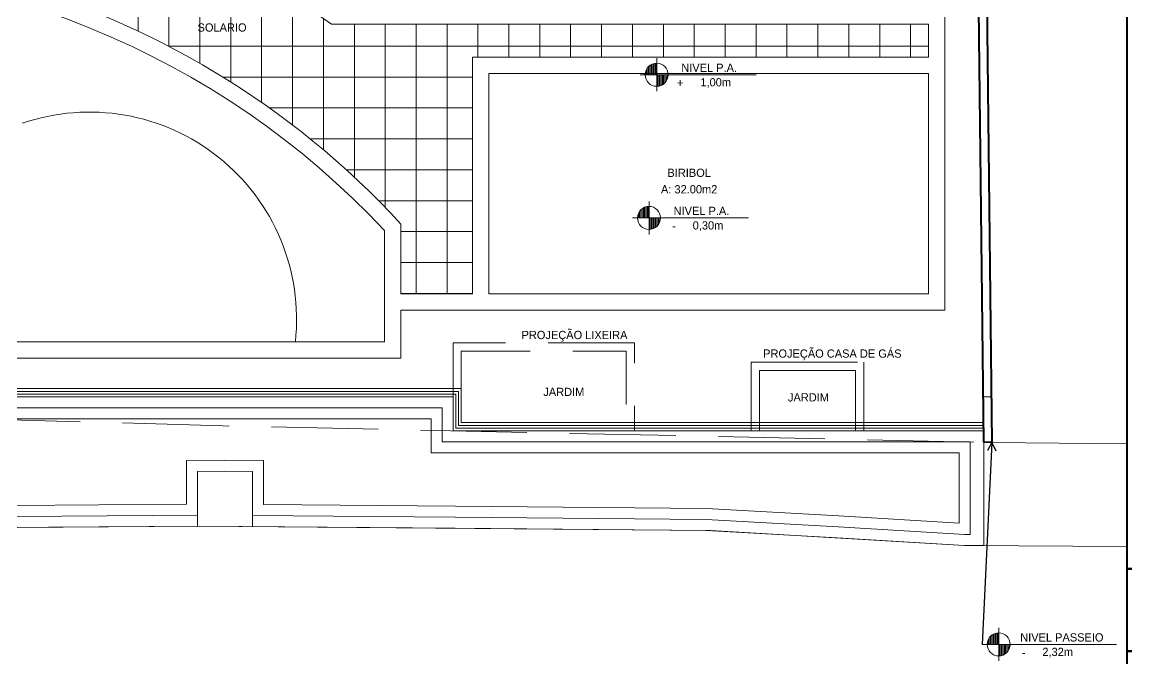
# Model space of a CAD drawing. Header units: metres. Extents: x -83 to 73, y -26 to 58.
# Drawn here: x 41.75 to 61.86, y -10.99 to 0.6 of the extents above; entities that cross this region are included whole.
import ezdxf
from ezdxf.enums import TextEntityAlignment as Align

# ---------------------------------------------------------------- set-up
doc = ezdxf.new("R2010")
doc.units = ezdxf.units.M
doc.header["$MEASUREMENT"] = 0
doc.linetypes.add('DGN Style 3', pattern=[2.71205914, 1.9371851, -0.7748740400000002])
for name, color, linetype, lineweight in [('12 - Vidros e Lagos', 7, 'Continuous', 0), ('13 - Escadas', 7, 'Continuous', 0), ('19 - Estrutura Metálica', 7, 'Continuous', 0), ('31 - Pisos', 7, 'Continuous', 0), ('7 - Alvenaria', 7, 'Continuous', 0), ('Level 13', 7, 'Continuous', 0), ('Level 54', 7, 'Continuous', 0), ('Level 7-1', 7, 'Continuous', 0), ('Level 8-1', 7, 'Continuous', 0), ('PSG-CTA', 7, 'Continuous', 0), ('PSG-CXO-IDE', 7, 'Continuous', 0), ('PSG-HTC-SOL', 7, 'Continuous', 0), ('REFERENCIAS', 7, 'Continuous', 0)]:
    doc.layers.add(name, color=color, linetype=linetype, lineweight=lineweight)
doc.layers.add('PSG-PSC', color=2, linetype='Continuous')
doc.styles.add('Style-INTL_ENGINEERING', font='INTL_ENGINEERING.shx')
doc.dimstyles.get("Standard").update_dxf_attribs({"dimtxt": 0.18, "dimasz": 0.18, "dimexe": 0.18, "dimexo": 0.0625, "dimgap": 0.09, "dimtad": 0, "dimtih": 1, "dimtoh": 1, "dimdec": 4, "dimzin": 1, "dimdsep": 46, "dimtxsty": 'Standard', "dimcen": 0, "dimadec": 0, "dimazin": 0, "dimtfac": 1, "dimtdec": 4, "dimtofl": 0, "dimtmove": 0, "dimatfit": 3, "dimfxl": 1, "dimtolj": 1, "dimtzin": 1, "dimarcsym": 0})

# ---------------------------------------------------------------- blocks, each defined once
blk = doc.blocks.new('*U19')
at = {"layer": '13 - Escadas', "color": 131, "linetype": 'Continuous', "lineweight": 13}
for p, q in [((-0.7904362041077917, 0.0001593279824217), (-0.7902810861537546, 0.2068111423078101)), ((-0.7682904324472802, -9.68214972379e-05), (-0.7681981444746313, 0.2099085116122934)), ((-0.7542851374858871, -0.3000792886135439), (-0.7544552934354698, 0.3000715948973056)), ((-0.9477662312692701, -0.000103665272988), (-0.9479448332163471, 0.0810764931180761)), ((-0.926632811975466, -4.33072908721e-05), (-0.9255404858546754, 0.1207459929197063)), ((-0.902810315256204, -0.0002680761131626), (-0.9029162678914772, 0.1486781884212776)), ((-0.8806645664845759, -0.0005242255928222), (-0.8804515625476838, 0.167214291817988)), ((-0.8578543763542612, -0.0004324640644549), (-0.8579240272225163, 0.1823968535416731)), ((-0.8350442091128301, -0.000340702536088), (-0.8356501922666126, 0.1932135670033879)), ((-0.8128984603412021, -0.0005968520157476), (-0.8129656392101836, 0.2000123661000401)), ((-0.5614600161748129, -0.0814320978423413), (-0.5609741996520939, 9.59944456311e-05)), ((-1.055110075685909, -0.0004368358409375), (1.055117712942902, -0.0006190792565688)), ((-0.7419025269325914, -0.208935256508072), (-0.74111441694388, -0.000258760338145)), ((-0.7184593447676022, -0.2068188360240484), (-0.7183042497024488, -0.0001669988097781)), ((-0.6960912991729487, -0.2010323892941068), (-0.6961584780419372, -0.0004231711783196)), ((-0.6734381496627792, -0.1925568422498243), (-0.6733483108005061, -0.0003314096499527)), ((-0.6511643147068753, -0.1817401058992276), (-0.6505381435590749, -0.0002396481215858)), ((-0.6286367793816936, -0.1665575441755425), (-0.6283923947874399, -0.0004957976012449999)), ((-0.6058555665761319, -0.147009134189886), (-0.6055822046571251, -0.0004040360728781)), ((-0.5835478789635999, -0.1200892452772608), (-0.5844487853633283, -0.0003436780907622))]:
    blk.add_line(p, q, dxfattribs=at)
blk.add_circle((-0.7552910813904603, -0.0005207330530399), 0.2099999808892614, dxfattribs=at)
at = {"layer": '13 - Escadas', "color": 131, "linetype": 'Continuous', "lineweight": 13, "style": 'Style-INTL_ENGINEERING'}
for s, p in [('NIVEL P.A.', (0.7073547526168442, 0.1273205076828785)), ('+', (-0.2689591015952928, -0.1464518308373366)), ('1,00m', (0.597436039801778, -0.136686548923918))]:
    blk.add_text(s, height=0.149994, rotation=0.0006833333333333, dxfattribs=at).set_placement(p, align=Align.MIDDLE_RIGHT)
blk = doc.blocks.new('*U18')
at = {"layer": '13 - Escadas', "color": 131, "linetype": 'Continuous', "lineweight": 13}
for p, q in [((-0.7904380941190894, 0.0001583800775169), (-0.7902829761650523, 0.2068101944029053)), ((-0.7682923224585707, -9.77694021418e-05), (-0.7682000344859219, 0.2099075637073886)), ((-0.7542870274971776, -0.3000802365184478), (-0.7544571834467604, 0.3000706469924013)), ((-0.9477681212805606, -0.0001046131778919), (-0.9479467232276376, 0.0810755452131722)), ((-0.9266347019867566, -4.4255195776e-05), (-0.925542375865966, 0.1207450450148015)), ((-0.9028122052674944, -0.0002690240180665), (-0.9029181579027749, 0.1486772405163736)), ((-0.8806664564958666, -0.0005251734977261), (-0.8804534525589816, 0.1672133439130832)), ((-0.8578562663655517, -0.0004334119693588), (-0.8579259172338068, 0.1823959056367688)), ((-0.8350460991241206, -0.0003416504409923), (-0.8356520822779032, 0.1932126190984835)), ((-0.8129003503524928, -0.0005977999206515), (-0.8129675292214812, 0.2000114181951353)), ((-0.5614619061861035, -0.0814330457472457), (-0.5609760896633845, 9.50465407272e-05)), ((-1.055111965697193, -0.0004377837458414), (1.055115822626419, -0.0006200271614731)), ((-0.7419044169438821, -0.2089362044129763), (-0.7411163069551705, -0.0002597082430493)), ((-0.7184612347788928, -0.2068197839289527), (-0.7183061397137394, -0.0001679467146825)), ((-0.6960931891842465, -0.2010333371990107), (-0.6961603680532278, -0.0004241190832239)), ((-0.6734400396740626, -0.1925577901547282), (-0.6733502008117968, -0.0003323575548571)), ((-0.6511662047181659, -0.1817410538041324), (-0.6505400335703655, -0.0002405960264897)), ((-0.6286386693929913, -0.1665584920804468), (-0.6283942847987305, -0.0004967455061493)), ((-0.6058574565874224, -0.1470100820947904), (-0.6055840946684228, -0.0004049839777824)), ((-0.5835497689748835, -0.1200901931821647), (-0.5844506753746188, -0.0003446259956661))]:
    blk.add_line(p, q, dxfattribs=at)
blk.add_circle((-0.7552929714854812, -0.0005216809961284), 0.2099999808892614, dxfattribs=at)
at = {"layer": '13 - Escadas', "color": 131, "linetype": 'Continuous', "lineweight": 13, "style": 'Style-INTL_ENGINEERING'}
for s, p in [('NIVEL P.A.', (0.7073547526168442, 0.1273205076828789)), ('-', (-0.26896572873639, -0.1464521265722407)), ('0,30m', (0.5974302569385871, -0.1366855346511588))]:
    blk.add_text(s, height=0.149994, rotation=0.0006833333333333, dxfattribs=at).set_placement(p, align=Align.MIDDLE_RIGHT)
blk = doc.blocks.new('TerminatorOpen')
at = {"color": 0, "linetype": 'ByBlock', "lineweight": -2}
for q in [(-1, 0.5), (-1, 0), (-1, -0.5)]:
    blk.add_line((0, 0), q, dxfattribs=at)

msp = doc.modelspace()

# ---------------------------------------------------------------- hatches: boundary and pattern name
at = {"layer": 'PSG-HTC-SOL', "lineweight": 13}
h = msp.add_hatch(dxfattribs=at)
h.set_pattern_fill('NET', color=8, scale=4.5, style=0)
h.set_pattern_definition([(0, (-118.1411656606012, -0.9678700887504874), (0, 0.5625), []), (90, (-118.1411656606012, -0.9678700887504874), (-0.5625, 0), [])])
edge = h.paths.add_edge_path()
edge.add_line((32.76529482613717, 1.242483266656989), (32.76529482613714, 3.20246979532137))
edge.add_arc((37.28386455475448, -13.54634279816878), 17.34762795555147, 78.4557931325943, 105.0980652472978, ccw=False)
edge.add_arc((37.15591095721084, -13.83960275873409), 17.66068788581103, 54.615833656423376, 78.23947595402149, ccw=False)
edge.add_line((47.38243630103187, 0.5589414729658131), (58.24529482613723, 0.5589414729657137))
edge.add_line((58.24529482613724, 0.5589414729657279), (58.24529482613721, -0.04105852703417412))
edge.add_line((58.24529482613718, -0.0410585270341812), (49.94529482613725, -0.0410585270341812))
edge.add_line((49.94529482613729, -0.0410585270341812), (49.94529482613729, -4.346816600859401))
edge.add_line((49.94529482613729, -4.346816600859398), (49.29529482613722, -4.346816600859398))
edge.add_line((49.2952948261372, -4.346816600859398), (49.24529482613714, -0.921736539639916))
edge.add_line((49.24529482613718, -0.9217365396399088), (49.29529482613724, -4.346816600859391))
edge.add_line((49.29529482613724, -4.346816600859398), (48.64529482613722, -4.346816600859398))
edge.add_line((48.64529482613715, -4.346816600859398), (48.64529482613687, -3.079867234820294))
edge.add_arc((37.28386630309967, -13.54633587815422), 15.44762195116051, 42.65214582910205, 74.83019181217135)
edge.add_arc((37.28386630309961, -13.54633587815442), 15.44762195116073, 74.83019181217125, 107.0082377952407)
edge.add_arc((32.7693355868136, 1.234066108164995), 0.0093368251522458, 115.6439080336487, 244.35609196596488, ccw=False)

# ---------------------------------------------------------------- linework, layer by layer
at = {"layer": '12 - Vidros e Lagos', "color": 131, "linetype": 'Continuous', "lineweight": 40, "flags": 128}
msp.add_lwpolyline([(-43.54185027619251, 57.38915148808253), (61.8583693960387, 57.38915148808253), (61.8583693960387, -24.71322517136143), (-43.54185027619251, -24.71322517136143)], close=True, dxfattribs=at)
at = {"layer": '13 - Escadas', "color": 131, "linetype": 'Continuous', "lineweight": 13}
for p, q in [((59.52577687447377, -11.02760205155687), (59.52560671852416, -10.42745116804602)), ((59.3322957806904, -10.72762642821632), (59.33211717874332, -10.64644626982524)), ((59.35342919998419, -10.72756607023419), (59.35452152610497, -10.60677677002363)), ((59.37725169670347, -10.72779083905649), (59.37714574406817, -10.57884457452203)), ((59.39939744547507, -10.72804698853616), (59.39961044941197, -10.56030847112532)), ((59.42220763560539, -10.72795522700778), (59.4221379847371, -10.54512590940166)), ((59.44501780284678, -10.7278634654794), (59.44441181969307, -10.53430919593992)), ((59.46716355161846, -10.72811961495907), (59.46709637274943, -10.5275103968433)), ((59.48962580785184, -10.72736343496089), (59.48978092580592, -10.52071162063552)), ((59.51177157951235, -10.72761958444056), (59.51186386748503, -10.51761425133102)), ((59.22495193627373, -10.72795959878425), (61.66750582433185, -10.72817054272175)), ((59.53815948502704, -10.9364580194514), (59.53894759501577, -10.72778152328146)), ((59.56160266719206, -10.93434159896736), (59.56175776225722, -10.72768976175311)), ((59.58397071278672, -10.92855515223743), (59.58390353391768, -10.72794593412163)), ((59.60662386229689, -10.92007960519316), (59.60671370115915, -10.72785417259328)), ((59.62889769725279, -10.90926286884254), (59.62952386840061, -10.7277624110649)), ((59.65142523257794, -10.89408030711888), (59.65166961717222, -10.72801856054457)), ((59.6742064453835, -10.87453189713321), (59.67447980730253, -10.72792679901621)), ((59.69651413299607, -10.84761200822058), (59.69561322659631, -10.72786644103408)), ((59.71860199578485, -10.80895486078566), (59.71908781230758, -10.7274267684977))]:
    msp.add_line(p, q, dxfattribs=at)
msp.add_circle((59.52477093039687, -10.72804349608392), 0.2099999808892614, dxfattribs=at)
at = {"layer": '19 - Estrutura Metálica', "color": 5, "linetype": 'Continuous', "lineweight": 0}
for p, q in [((30.68556999999998, -6.173874305856486), (49.64381651997439, -6.173874305856486)), ((30.73557, -6.123874305856503), (49.69381651997435, -6.123874305856503))]:
    msp.add_line(p, q, dxfattribs=at)
at = {"layer": '19 - Estrutura Metálica', "color": 5, "linetype": 'Continuous', "lineweight": 0, "flags": 128}
for points in [[(49.64381651997439, -6.173874305856486), (49.64381651997439, -6.792406107974499), (59.25031072725608, -6.792406107974499)], [(49.69381651997435, -6.123874305856503), (49.69381651997435, -6.742406107974488), (59.24973872554705, -6.742406107974488)]]:
    msp.add_lwpolyline(points, dxfattribs=at)
at = {"layer": '31 - Pisos', "color": 30, "linetype": 'Continuous', "lineweight": 13}
for p, q in [((58.54529482613724, -4.64681660085958), (58.54529482613724, 0.8589414729658243)), ((58.24529482613724, 0.5589414729658131), (47.38243630103187, 0.5589414729658131)), ((58.24529482613718, -0.0410585270341812), (58.24529482613724, 0.5589414729658131)), ((58.24529482613718, -0.0410585270341812), (49.94529482613729, -0.0410585270341812)), ((49.94529482613723, -4.346816600859398), (49.94529482613729, -0.0410585270341812)), ((58.24529482613718, -0.3410585270341926), (50.24529482613728, -0.3410585270341926)), ((50.24529482613724, -4.346816600859398), (50.24529482613728, -0.3410585270341926)), ((58.24529482613718, -4.346816600859398), (58.24529482613718, -0.3410585270341926)), ((48.64529482613715, -3.07986723482054), (48.64529482613715, -4.346816600859398)), ((48.64529482613715, -4.346816600859398), (49.94529482613729, -4.346816600859398)), ((50.24529482613728, -4.346816600859398), (58.2452948261373, -4.346816600859398)), ((48.64529482613715, -4.646816600859409), (58.54529482613724, -4.646816600859409)), ((48.64529482613715, -4.646816600859409), (48.64529482613715, -5.521736537738973)), ((32.46529482613733, -5.521736537738973), (48.64529482613715, -5.521736537738973)), ((49.3938165186612, -6.423879639352803), (30.96529480916729, -6.423878075720665)), ((49.3938165186612, -6.423879639352803), (49.39381651460002, -7.042406107974499)), ((49.193816517348, -6.623879622383129), (30.9652947921976, -6.623878075720653)), ((49.39381651460002, -7.042406107974499), (59.00330141605883, -7.042406107974499)), ((59.00330141605883, -7.042406107974499), (59.00330141605883, -8.727304724201103)), ((59.25325475447914, -7.049750411740859), (59.25325475447914, -8.92762651104269)), ((44.74097278940905, -7.384132701361523), (44.74097278940905, -8.175941240882736)), ((46.14097278940909, -7.383404305199973), (46.14097278940909, -8.18416600525822)), ((58.80330141605886, -7.242406107974488), (58.80330141605886, -8.518990382932456)), ((44.9409727894091, -7.582540606672779), (44.9409727894091, -8.57435553464424)), ((45.9409727894091, -7.582021447801224), (45.9409727894091, -8.58243504814908))]:
    msp.add_line(p, q, dxfattribs=at)
msp.add_lwpolyline([(31.08529482613722, -3.421736539639908), (31.08529482613722, 0.2749583706530245, -0.0944642312171455), (36.6047361693436, 1.586054317604862, -0.2192985319489587), (48.34529482613709, -3.197652396425013), (48.34529482613721, -5.221736539639892), (34.14529482613716, -5.221736539639892), (34.14529482613716, -3.521736539639903), (31.08529482613722, -3.521736539639903), (31.08529482613722, -3.521736539639903), (31.08529482613722, -3.471736539639891)], format="xyb", dxfattribs=at)
for points in [[(49.193816517348, -6.623879622383129), (49.19381651328683, -7.242406107974488), (58.80330141605886, -7.242406107974488)], [(46.14097278940909, -7.383404305199973), (45.4403403740239, -7.378543067303553), (44.74097278940905, -7.384132701361523)], [(45.9409727894091, -7.582021447801224), (45.4404457765886, -7.578548612646188), (44.9409727894091, -7.582540606672779)], [(59.25325475447914, -8.92762651104269), (58.90092092562639, -8.925385401776168), (56.59244316385389, -8.790331588793606), (54.19340964374703, -8.655277775811042), (49.63194758003476, -8.614660975218982), (44.9799297579882, -8.57404417462692), (38.35281226447341, -8.627010806604204), (32.11842316782128, -8.530128105105744), (25.44735019074068, -8.521886341898862), (21.94129441339777, -8.517554792595433), (20.9409727894091, -8.51631894732978), (18.77627721366008, -8.51364457869198), (16.60508543137916, -8.423167214423044), (14.43389364909819, -8.332689850154111), (8.04966675420394, -8.280127136906032), (1.665439859309685, -8.227564423657952), (-1.450893628345596, -8.1901348619582)], [(44.74097278940905, -8.175941240882736), (38.35432167695382, -8.226985967247089), (38.14097278940909, -8.22367051544154)], [(58.80330141605886, -8.518990382932456), (56.6153651205442, -8.390988656355118), (54.20643895678035, -8.255377936086688), (49.635509174096, -8.21467683172358), (46.14097278940909, -8.18416600525822)], [(44.9409727894091, -8.374349146886459), (38.35356697071359, -8.426998386925646), (37.9409727894091, -8.420586653829162)], [(59.00330141605883, -8.726032573142646), (58.90740173561119, -8.725422578742723), (56.60390414219904, -8.590660122574379), (54.19992430026365, -8.455327855948866), (49.63372837706538, -8.414668903471267), (45.9409727894091, -8.382427425866183)]]:
    msp.add_lwpolyline(points, dxfattribs=at)
for centre, radius, start, end in [((37.28386455475436, -13.54634279816889), 17.34762795555157, 54.39951647785153, 105.0980652472979), ((37.28386630309967, -13.54633587815434), 15.44762195116063, 42.65214582910188, 107.0082377952391)]:
    msp.add_arc(centre, radius, start, end, dxfattribs=at)
at = {"layer": '7 - Alvenaria', "color": 7, "linetype": 'Continuous', "lineweight": 40, "flags": 128}
msp.add_lwpolyline([(59.25325475447857, -7.049750411694702), (58.7896113266396, 33.47840461073642), (45.69353644062625, 33.31790013245035), (39.32935640278328, 33.32279305459761), (32.0933445619068, 33.2032202682577), (18.93372275734737, 32.86332092501601), (2.505661619312121, 33.1756443916135), (1.960773717764823, -6.254423671681877), (1.810754118472857, -6.254805557725773), (2.357759393902398, 33.32848335276344), (18.93321158543654, 33.01335774864956), (32.09016878536329, 33.35318826776941), (39.32817479415269, 33.47279400738549), (45.6926749403363, 33.46790083925902), (58.93788421887871, 33.63023309701834), (59.40330141605887, -7.05297123264259), (59.25325475447857, -7.049750411694702)], dxfattribs=at)
at = {"layer": 'Level 13', "color": 131, "linetype": 'Continuous', "lineweight": 140}
msp.add_line((61.85820529953917, -9.352404338206123), (71.85747734153264, -9.352404338206123), dxfattribs=at)
at = {"layer": 'Level 54', "color": 131, "linetype": 'Continuous', "lineweight": 40}
msp.add_line((61.85820459761345, -9.352404338206123), (61.85836967223121, -24.71322665944395), dxfattribs=at)
at = {"layer": 'Level 54', "color": 131, "linetype": 'Continuous', "lineweight": 140}
msp.add_line((71.85749281441693, -10.85081066164128), (61.85657277291178, -10.85109643696402), dxfattribs=at)
at = {"layer": 'Level 7-1', "color": 7, "linetype": 'Continuous', "lineweight": 13, "flags": 128}
for points in [[(30.63557000000003, -4.623874122745433), (30.63557000000003, -6.223874305856497), (49.59381651997438, -6.223874305856497)], [(30.78557000000001, -4.473874122745456), (30.78557000000001, -6.073874305856492), (49.74381651997435, -6.073874305856492)], [(49.59381651997438, -6.223874305856497), (49.59381651997438, -6.842406107974483), (59.25088272896511, -6.842406107974483)], [(49.74381651997435, -6.073874305856492), (49.74381651997435, -6.692406107974478), (59.249166723838, -6.692406107974478)]]:
    msp.add_lwpolyline(points, dxfattribs=at)
at = {"layer": 'Level 8-1', "color": 7, "linetype": 'DGN Style 3', "lineweight": 0}
for p, q in [((55.02088272896515, -6.842406107974483), (55.02088272896515, -5.592406107974484)), ((55.02088272896515, -5.592406107974484), (57.07088272896511, -5.592406107974484)), ((57.07088272896511, -6.842406107974483), (57.07088272896511, -5.592406107974484)), ((55.17088272896513, -6.842406107974483), (55.17088272896513, -5.742406107974488)), ((55.17088272896513, -5.742406107974488), (56.92088272896513, -5.742406107974488)), ((56.92088272896513, -6.842406107974483), (56.92088272896513, -5.742406107974488))]:
    msp.add_line(p, q, dxfattribs=at)
at = {"layer": 'Level 8-1', "color": 7, "linetype": 'DGN Style 3', "lineweight": 0, "flags": 128}
for points in [[(49.59381651997438, -6.223874305856497), (49.59381651997438, -5.242406107974488), (52.89381651997439, -5.242406107974488), (52.89381651997439, -6.842406107974483)], [(49.74381651997435, -6.073874305856492), (49.74381651997435, -5.392406107974494), (52.74381651997435, -5.392406107974494), (52.74381651997435, -6.692406107974478)]]:
    msp.add_lwpolyline(points, dxfattribs=at)
at = {"layer": 'PSG-CTA', "color": 30, "linetype": 'Continuous', "lineweight": 0}
for p, q in [((61.85837000000001, -7.076353002410962), (59.40330141605885, -7.052971232642598)), ((44.97992975798822, -8.574044174626911), (38.35281226447341, -8.627010806604206)), ((44.9799297579882, -8.57404417462692), (38.35281226447341, -8.627010806604204)), ((54.28396540208136, -8.655277775811028), (44.97992975798822, -8.574044174626911)), ((54.28396540208136, -8.655277775811042), (44.9799297579882, -8.57404417462692)), ((58.90092092562639, -8.925385401776177), (54.28396540208136, -8.655277775811028)), ((58.90092092562639, -8.925385401776168), (54.28396540208136, -8.655277775811042)), ((61.85837000000001, -8.944197011627553), (58.90092092562639, -8.925385401776177))]:
    msp.add_line(p, q, dxfattribs=at)
at = {"layer": 'PSG-CXO-IDE', "color": 131, "linetype": 'DGN Style 3', "lineweight": 0, "flags": 128}
msp.add_lwpolyline([(2.357759393902398, 33.32848335276344), (1.810754118472857, -6.254805557725773), (18.71659145817438, -6.211770488601331), (31.6124652790918, -6.518317830133981), (38.42965398541219, -6.548471796929845), (45.40437208502453, -6.752477748039182), (59.40330141605887, -7.05297123264259), (58.93788421887871, 33.63023309701834), (45.6926749403363, 33.46790083925902), (39.32817479415269, 33.47279400738549), (32.09016878536329, 33.35318826776941), (18.93321158543654, 33.01335774864956)], close=True, dxfattribs=at)
at = {"layer": 'PSG-PSC', "color": 1, "lineweight": 13}
msp.add_arc((42.974253720359, -4.812917326954562), 3.771191005326679, 353.7765713369572, 108.9587532612511, dxfattribs=at)
at = {"layer": 'REFERENCIAS', "linetype": 'Continuous', "lineweight": 0}
msp.add_line((59.24352794261574, -6.223880475085906), (59.3935181280026, -6.222164582426842), dxfattribs=at)

# ---------------------------------------------------------------- block references
at = {"layer": '13 - Escadas', "color": 131, "linetype": 'Continuous', "lineweight": 13}
for name, p in [('*U19', (54.05512, -0.3628700000000009)), ('*U18', (53.91531999999999, -2.967489999999997))]:
    msp.add_blockref(name, p, dxfattribs=at)

# ---------------------------------------------------------------- texts
at = {"layer": '13 - Escadas', "color": 131, "linetype": 'Continuous', "lineweight": 13, "style": 'Style-INTL_ENGINEERING'}
for s, p in [('NIVEL PASSEIO', (61.43264727851504, -10.60020423640245)), ('2,32m', (60.87748881430065, -10.86420619428642)), ('-', (60.0110979800524, -10.87397247641703))]:
    msp.add_text(s, height=0.149994, rotation=0.0006833333333333, dxfattribs=at).set_placement(p, align=Align.MIDDLE_RIGHT)
at = {"layer": '7 - Alvenaria', "color": 2, "linetype": 'Continuous', "lineweight": 13, "char_height": 0.1499985, "attachment_point": 5, "line_spacing_factor": 1.20000600006, "style": 'Style-INTL_ENGINEERING'}
for s, insert in [('SOLARIO\\P', (45.38922, 0.4958902500000022)), ('BIRIBOL\\PA: 32.00m2\\P', (53.89128, -2.29776975)), ('PROJEÇÃO LIXEIRA\\P', (51.80442000000001, -5.12096975)), ('PROJEÇÃO CASA DE GÁS\\P', (56.49718665203525, -5.459028211247869)), ('JARDIM\\P', (51.60984000000001, -6.134329750000006)), ('JARDIM\\P', (56.062713893549, -6.233839769421508))]:
    msp.add_mtext(s, dxfattribs=dict(at, insert=insert))

# ---------------------------------------------------------------- leaders
at = {"layer": '13 - Escadas', "color": 131, "linetype": 'Continuous', "lineweight": 13}
msp.add_leader([(59.40330141605887, -7.05297123264259), (59.22495193627373, -10.72795959878425)], dimstyle='Standard', override={"dimtxt": 0.14925, "dimasz": 0.14925, "dimgap": 0, "dimtad": 1, "dimtxsty": 'Style-INTL_ENGINEERING', "dimldrblk": 'TerminatorOpen'}, dxfattribs=at)

doc.saveas('drawing.dxf')
